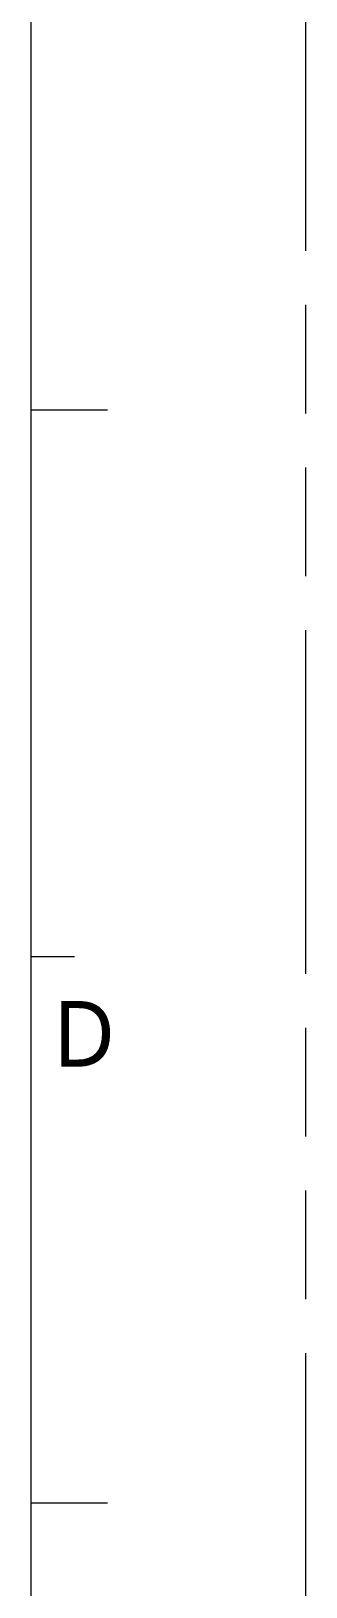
# Model space of a CAD drawing. Extents: x 0 to 248, y 0 to 175.
# Drawn here: x 240.41 to 248.03, y 43.04 to 86.07 of the extents above; entities that cross this region are included whole.
import ezdxf

# ---------------------------------------------------------------- set-up
doc = ezdxf.new("R2010")
doc.units = 0
doc.linetypes.add('PHANTOM', pattern=[29.5, 9.5, -1.5, 3, -1.5, 3, -1.5, 9.5])
doc.layers.get('0').update_dxf_attribs({"lineweight": 5})
doc.layers.add('0PAPERF', color=2, linetype='PHANTOM', lineweight=5, plot=False)
doc.styles.get("Standard").update_dxf_attribs({"font": 'txt.shx'})

msp = doc.modelspace()

# ---------------------------------------------------------------- linework, layer by layer
for p, q in [((240.409, 4.838), (240.409, 166.32)), ((240.409, 75.6), (242.526, 75.6)), ((240.409, 60.48), (241.618, 60.48)), ((240.409, 45.36), (242.526, 45.36))]:
    msp.add_line(p, q)
at = {"layer": '0PAPERF'}
msp.add_line((248.031, 0), (248.031, 175.396), dxfattribs=at)

# ---------------------------------------------------------------- texts
at = {"insert": (241.019, 59.242), "char_height": 1.8144, "width": 3.4224, "attachment_point": 1}
msp.add_mtext('{\\fMicrosoft JhengHei|b0|i0|c136|p0;D}', dxfattribs=at)

doc.saveas('drawing.dxf')
